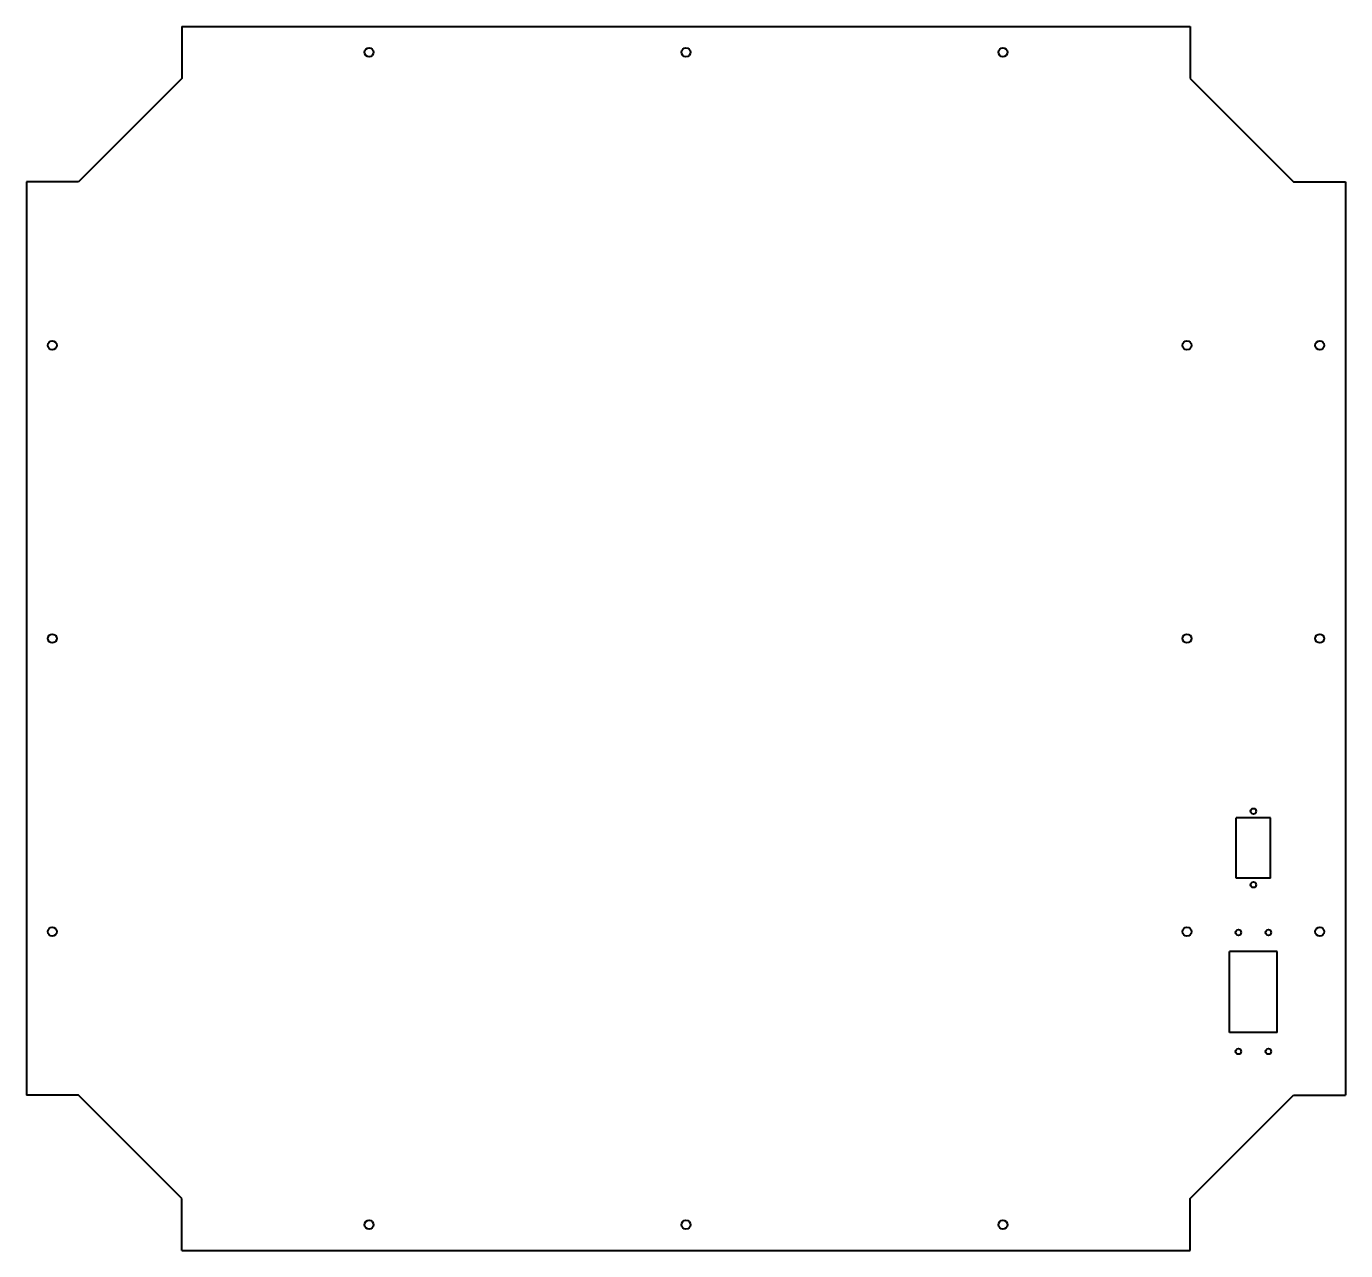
# Model space of a CAD drawing. Header units: millimetres. Extents: x 488 to 1253, y -355 to 355.
import ezdxf

# ---------------------------------------------------------------- set-up
doc = ezdxf.new("R2010")
doc.units = ezdxf.units.MM
doc.header["$MEASUREMENT"] = 0
doc.layers.add('ModelSketch_Visible', color=7, linetype='Continuous', lineweight=40)

msp = doc.modelspace()

# ---------------------------------------------------------------- linework, layer by layer
at = {"layer": 'ModelSketch_Visible'}
for p, q in [((577.7, 355), (577.7, 324.8)), ((577.7, 355), (1162.3, 355)), ((577.7, 355), (577.7, 324.8)), ((577.7, 355), (1162.3, 355)), ((1162.3, 355), (1162.3, 324.8)), ((1162.3, 355), (1162.3, 324.8)), ((577.7, 324.8), (517.7, 264.8)), ((577.7, 324.8), (517.7, 264.8)), ((1162.3, 324.8), (1222.3, 264.8)), ((1162.3, 324.8), (1222.3, 264.8)), ((487.5, 264.8), (487.5, -264.8)), ((487.5, 264.8), (487.5, -264.8)), ((517.7, 264.8), (487.5, 264.8)), ((517.7, 264.8), (487.5, 264.8)), ((1222.3, 264.8), (1252.5, 264.8)), ((1222.3, 264.8), (1252.5, 264.8)), ((1252.5, 264.8), (1252.5, -264.8)), ((1252.5, 264.8), (1252.5, -264.8)), ((1189, -139), (1189, -104)), ((1209, -104), (1189, -104)), ((1189, -139), (1189, -104)), ((1209, -104), (1189, -104)), ((1209, -139), (1209, -104)), ((1209, -139), (1209, -104)), ((1209, -139), (1189, -139)), ((1209, -139), (1189, -139)), ((1212.75, -181.5), (1185.25, -181.5)), ((1185.25, -228.5), (1185.25, -181.5)), ((1212.75, -181.5), (1185.25, -181.5)), ((1185.25, -228.5), (1185.25, -181.5)), ((1212.75, -228.5), (1212.75, -181.5)), ((1212.75, -228.5), (1212.75, -181.5)), ((1212.75, -228.5), (1185.25, -228.5)), ((1212.75, -228.5), (1185.25, -228.5)), ((517.7, -264.8), (487.5, -264.8)), ((517.7, -264.8), (487.5, -264.8)), ((577.7, -324.8), (517.7, -264.8)), ((577.7, -324.8), (517.7, -264.8)), ((1162.3, -324.8), (1222.3, -264.8)), ((1162.3, -324.8), (1222.3, -264.8)), ((1222.3, -264.8), (1252.5, -264.8)), ((1222.3, -264.8), (1252.5, -264.8)), ((577.7, -355), (577.7, -324.8)), ((577.7, -355), (577.7, -324.8)), ((1162.3, -355), (1162.3, -324.8)), ((1162.3, -355), (1162.3, -324.8)), ((577.7, -355), (1162.3, -355)), ((577.7, -355), (1162.3, -355))]:
    msp.add_line(p, q, dxfattribs=at)
for centre, radius in [((686.25, 340), 2.6), ((686.25, 340), 2.6), ((870, 340), 2.6), ((870, 340), 2.6), ((1053.75, 340), 2.6), ((1053.75, 340), 2.6), ((502.5, 170), 2.6), ((502.5, 170), 2.6), ((1160.5, 170), 2.6), ((1160.5, 170), 2.6), ((1237.5, 170), 2.6), ((1237.5, 170), 2.6), ((502.5, 0), 2.6), ((502.5, 0), 2.6), ((1160.5, 0), 2.6), ((1160.5, 0), 2.6), ((1237.5, 0), 2.6), ((1237.5, 0), 2.6), ((1199, -100.15), 1.65), ((1199, -100.15), 1.65), ((1199, -142.85), 1.65), ((1199, -142.85), 1.65), ((502.5, -170), 2.6), ((502.5, -170), 2.6), ((1160.5, -170), 2.6), ((1160.5, -170), 2.6), ((1237.5, -170), 2.6), ((1237.5, -170), 2.6), ((1190.3, -170.5), 1.65), ((1190.3, -170.5), 1.65), ((1207.7, -170.5), 1.65), ((1207.7, -170.5), 1.65), ((1190.3, -239.5), 1.65), ((1190.3, -239.5), 1.65), ((1207.7, -239.5), 1.65), ((1207.7, -239.5), 1.65), ((686.25, -340), 2.6), ((686.25, -340), 2.6), ((870, -340), 2.6), ((870, -340), 2.6), ((1053.75, -340), 2.6), ((1053.75, -340), 2.6)]:
    msp.add_circle(centre, radius, dxfattribs=at)

doc.saveas('drawing.dxf')
